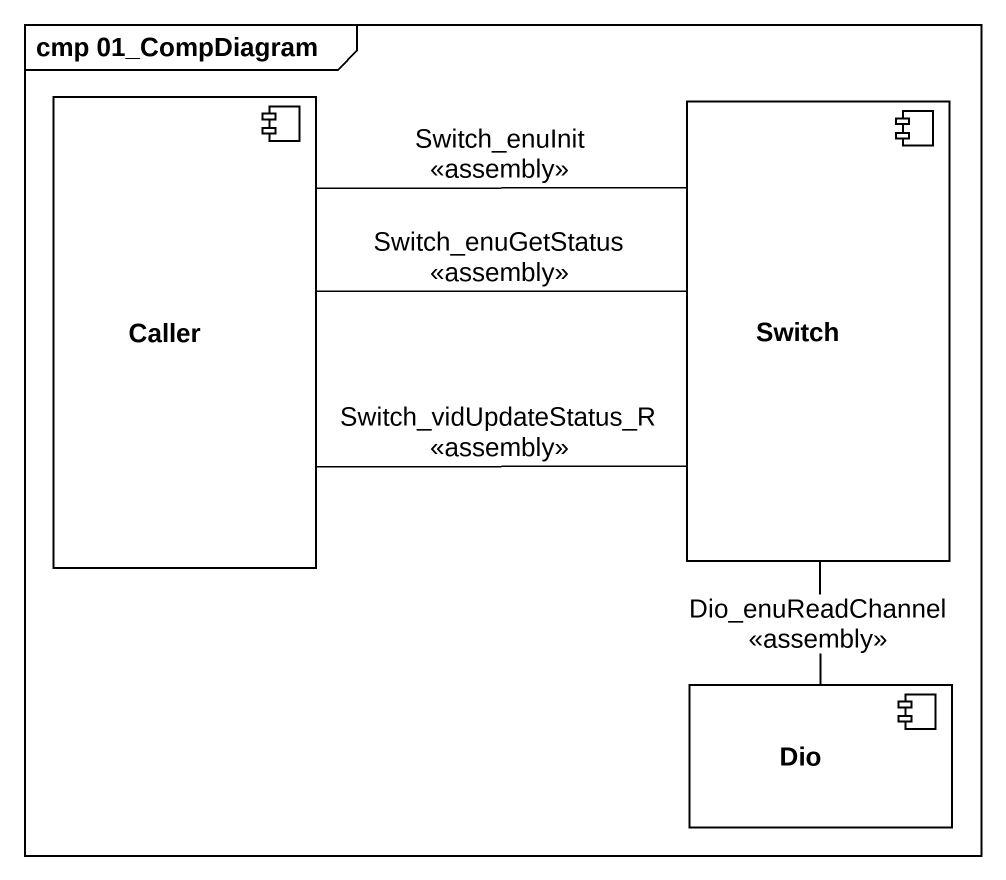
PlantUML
@startuml
mainframe cmp 01_CompDiagram
component Caller
component Switch
component Dio
Caller -right- Switch : Switch_enuGetStatus\n<<assembly>>
Caller -right- Switch : Switch_enuInit\n<<assembly>>
Caller -right- Switch : Switch_vidUpdateStatus_R\n<<assembly>>
Switch -- Dio : Dio_enuReadChannel\n<<assembly>>
@enduml
